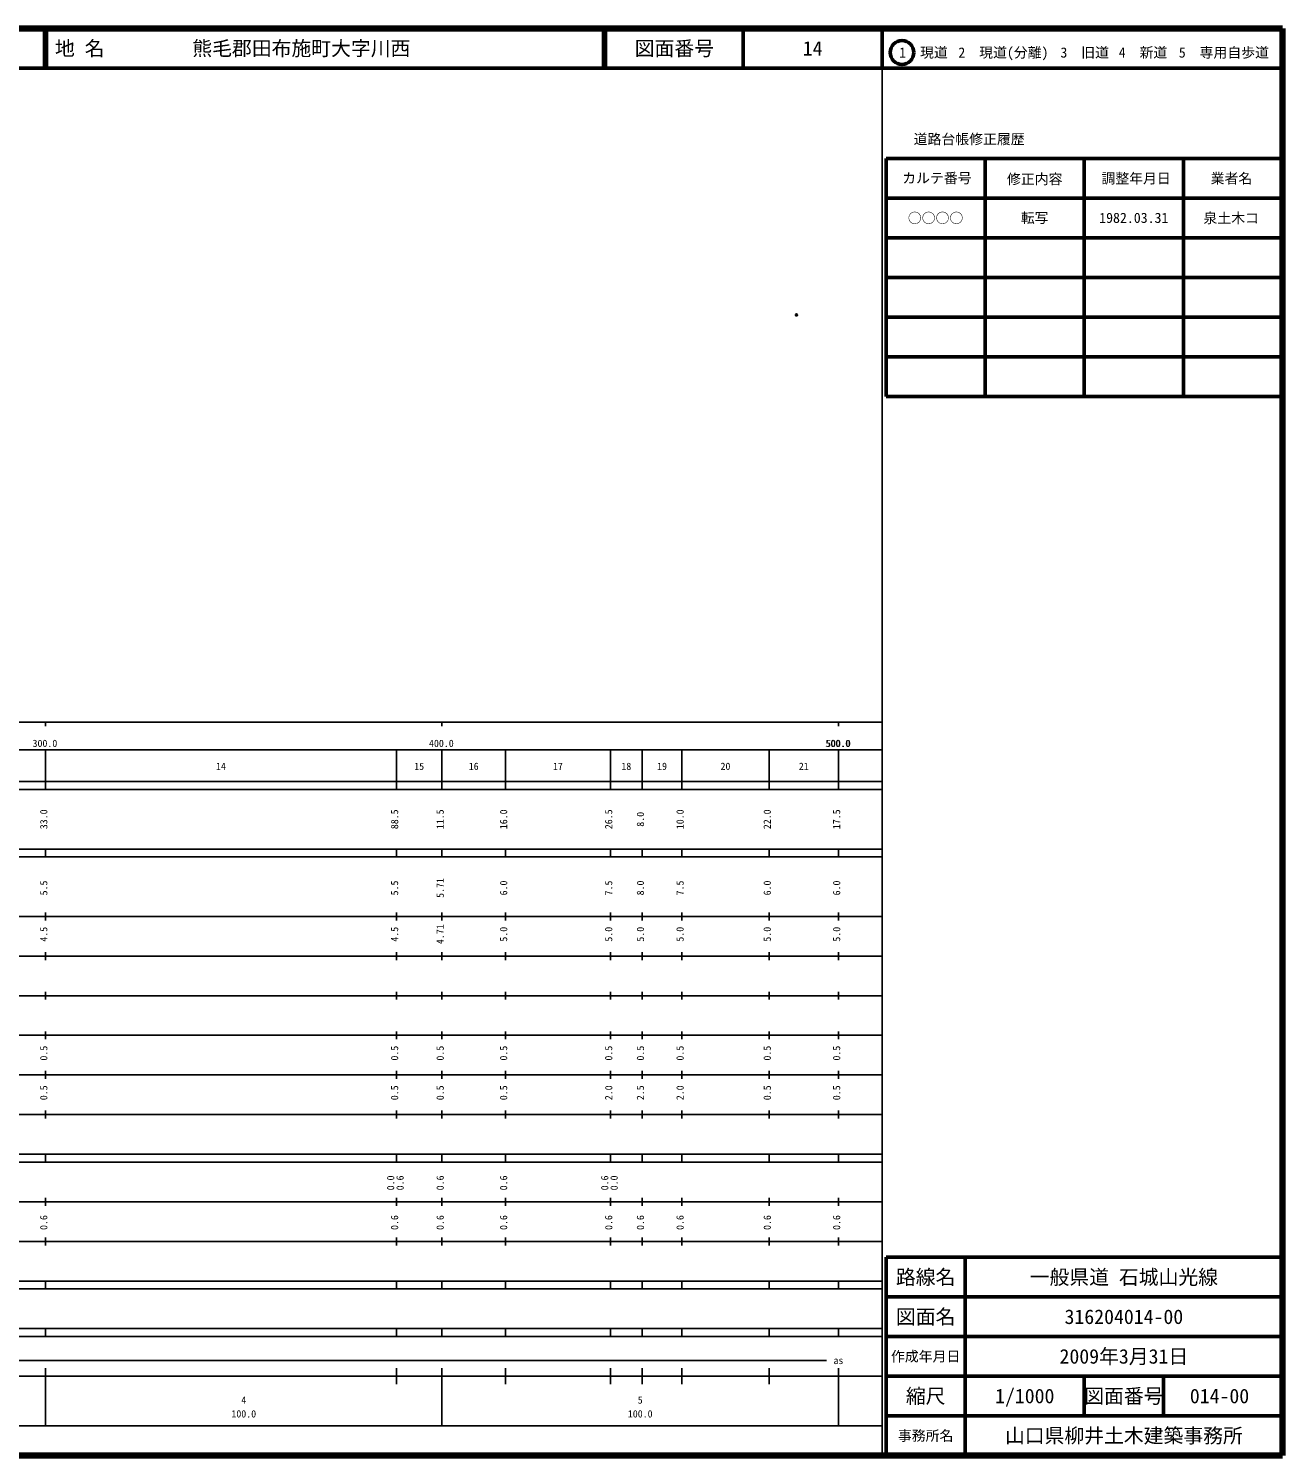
# Model space of a CAD drawing. Units: millimetres on the paper. Extents: x 40 to 680, y 20 to 380.
# Drawn here: x 363.7 to 680, y 20 to 380 of the extents above; entities that cross this region are included whole.
import ezdxf
from ezdxf.enums import TextEntityAlignment as Align

# ---------------------------------------------------------------- set-up
doc = ezdxf.new("R2010")
doc.units = ezdxf.units.MM
doc.header["$PDMODE"] = 32
doc.header["$PDSIZE"] = 0.5
doc.layers.add('M-OTRS', color=6, linetype='Continuous')
doc.layers.add('M-TTL-TXT', color=7, linetype='Continuous')
for name, color, linetype, lineweight in [('M-TTL', 2, 'Continuous', 140), ('M-TTL-BAND', 7, 'Continuous', 25), ('M-TTL-FRAM', 2, 'Continuous', 50), ('M-TTL-LINE', 7, 'Continuous', 50)]:
    doc.layers.add(name, color=color, linetype=linetype, lineweight=lineweight)
doc.styles.add('ＭＳ ゴシック', font='')
doc.styles.get('ＭＳ ゴシック').set_extended_font_data('MS Gothic')

msp = doc.modelspace()

# ---------------------------------------------------------------- linework, layer by layer
at = {"layer": 'M-OTRS'}
msp.add_point((557.407, 307.736), dxfattribs=at)
at = {"layer": 'M-TTL'}
for p, q in [((680, 380), (40, 380)), ((680, 20), (680, 380)), ((40, 20), (680, 20))]:
    msp.add_line(p, q, dxfattribs=at)
at = {"layer": 'M-TTL-BAND'}
for p, q in [((579, 20), (579, 370)), ((40, 205), (579, 205)), ((368, 205), (368, 204)), ((468, 205), (468, 204)), ((568, 205), (568, 204)), ((68, 198), (579, 198)), ((368, 188), (368, 198)), ((456.5, 188), (456.5, 198)), ((468, 188), (468, 198)), ((484, 188), (484, 198)), ((510.5, 188), (510.5, 198)), ((518.5, 188), (518.5, 198)), ((528.5, 188), (528.5, 198)), ((550.5, 188), (550.5, 198)), ((568, 188), (568, 198)), ((40, 190), (579, 190)), ((40, 188), (579, 188)), ((40, 173), (579, 173)), ((368, 171), (368, 173)), ((456.5, 171), (456.5, 173)), ((468, 171), (468, 173)), ((484, 171), (484, 173)), ((510.5, 171), (510.5, 173)), ((518.5, 171), (518.5, 173)), ((528.5, 171), (528.5, 173)), ((550.5, 171), (550.5, 173)), ((568, 171), (568, 173)), ((40, 171), (579, 171)), ((40, 156), (579, 156)), ((368, 155), (368, 157)), ((456.5, 155), (456.5, 157)), ((468, 155), (468, 157)), ((484, 155), (484, 157)), ((510.5, 155), (510.5, 157)), ((518.5, 155), (518.5, 157)), ((528.5, 155), (528.5, 157)), ((550.5, 155), (550.5, 157)), ((568, 155), (568, 157)), ((46, 146), (579, 146)), ((368, 145), (368, 147)), ((456.5, 145), (456.5, 147)), ((468, 145), (468, 147)), ((484, 145), (484, 147)), ((510.5, 145), (510.5, 147)), ((518.5, 145), (518.5, 147)), ((528.5, 145), (528.5, 147)), ((550.5, 145), (550.5, 147)), ((568, 145), (568, 147)), ((368, 135), (368, 137)), ((456.5, 135), (456.5, 137)), ((468, 135), (468, 137)), ((484, 135), (484, 137)), ((510.5, 135), (510.5, 137)), ((518.5, 135), (518.5, 137)), ((528.5, 135), (528.5, 137)), ((550.5, 135), (550.5, 137)), ((568, 135), (568, 137)), ((52, 136), (579, 136)), ((46, 126), (579, 126)), ((368, 125), (368, 127)), ((456.5, 125), (456.5, 127)), ((468, 125), (468, 127)), ((484, 125), (484, 127)), ((510.5, 125), (510.5, 127)), ((518.5, 125), (518.5, 127)), ((528.5, 125), (528.5, 127)), ((550.5, 125), (550.5, 127)), ((568, 125), (568, 127)), ((52, 116), (579, 116)), ((368, 115), (368, 117)), ((456.5, 115), (456.5, 117)), ((468, 115), (468, 117)), ((484, 115), (484, 117)), ((510.5, 115), (510.5, 117)), ((518.5, 115), (518.5, 117)), ((528.5, 115), (528.5, 117)), ((550.5, 115), (550.5, 117)), ((568, 115), (568, 117)), ((46, 106), (579, 106)), ((368, 105), (368, 107)), ((456.5, 105), (456.5, 107)), ((468, 105), (468, 107)), ((484, 105), (484, 107)), ((510.5, 105), (510.5, 107)), ((518.5, 105), (518.5, 107)), ((528.5, 105), (528.5, 107)), ((550.5, 105), (550.5, 107)), ((568, 105), (568, 107)), ((40, 96), (579, 96)), ((40, 94), (579, 94)), ((368, 94), (368, 96)), ((456.5, 94), (456.5, 96)), ((468, 94), (468, 96)), ((484, 94), (484, 96)), ((510.5, 94), (510.5, 96)), ((518.5, 94), (518.5, 96)), ((528.5, 94), (528.5, 96)), ((550.5, 94), (550.5, 96)), ((568, 94), (568, 96)), ((49, 84), (579, 84)), ((368, 83), (368, 85)), ((456.5, 83), (456.5, 85)), ((468, 83), (468, 85)), ((484, 83), (484, 85)), ((510.5, 83), (510.5, 85)), ((518.5, 83), (518.5, 85)), ((528.5, 83), (528.5, 85)), ((550.5, 83), (550.5, 85)), ((568, 83), (568, 85)), ((40, 74), (579, 74)), ((368, 73), (368, 75)), ((456.5, 73), (456.5, 75)), ((468, 73), (468, 75)), ((484, 73), (484, 75)), ((510.5, 73), (510.5, 75)), ((518.5, 73), (518.5, 75)), ((528.5, 73), (528.5, 75)), ((550.5, 73), (550.5, 75)), ((568, 73), (568, 75)), ((40, 64), (579, 64)), ((40, 62), (579, 62)), ((368, 62), (368, 64)), ((456.5, 62), (456.5, 64)), ((468, 62), (468, 64)), ((484, 62), (484, 64)), ((510.5, 62), (510.5, 64)), ((518.5, 62), (518.5, 64)), ((528.5, 62), (528.5, 64)), ((550.5, 62), (550.5, 64)), ((568, 62), (568, 64)), ((40, 52), (579, 52)), ((368, 50), (368, 52)), ((456.5, 50), (456.5, 52)), ((468, 50), (468, 52)), ((484, 50), (484, 52)), ((510.5, 50), (510.5, 52)), ((518.5, 50), (518.5, 52)), ((528.5, 50), (528.5, 52)), ((550.5, 50), (550.5, 52)), ((568, 50), (568, 52)), ((40, 50), (579, 50)), ((71, 44), (565, 44)), ((40, 40), (579, 40)), ((368, 27.5), (368, 42)), ((456.5, 38), (456.5, 42)), ((468, 27.5), (468, 42)), ((484, 38), (484, 42)), ((510.5, 38), (510.5, 42)), ((518.5, 38), (518.5, 42)), ((528.5, 38), (528.5, 42)), ((550.5, 38), (550.5, 42)), ((568, 27.5), (568, 42)), ((68, 27.5), (579, 27.5))]:
    msp.add_line(p, q, dxfattribs=at)
at = {"layer": 'M-TTL-FRAM'}
for p, q in [((580, 347.197), (580, 287.197)), ((580, 347.197), (680, 347.197)), ((580, 287.197), (680, 287.197)), ((680, 70), (580, 70)), ((580, 70), (580, 20))]:
    msp.add_line(p, q, dxfattribs=at)
at = {"layer": 'M-TTL-LINE'}
for p, q in [((367.75, 380), (367.75, 370)), ((368.25, 380), (368.25, 370)), ((508.747, 380), (508.747, 370)), ((509.247, 380), (509.247, 370)), ((543.997, 380), (543.997, 370)), ((579, 380), (579, 370)), ((40, 370), (680, 370)), ((605, 347.197), (605, 287.197)), ((630, 347.197), (630, 287.197)), ((655, 347.197), (655, 287.197)), ((580, 337.197), (680, 337.197)), ((580, 327.197), (680, 327.197)), ((580, 317.197), (680, 317.197)), ((580, 307.197), (680, 307.197)), ((580, 297.197), (680, 297.197)), ((600, 70), (600, 20)), ((680, 60), (580, 60)), ((680, 50), (580, 50)), ((680, 40), (580, 40)), ((630, 40), (630, 30)), ((650, 40), (650, 30)), ((680, 30), (580, 30))]:
    msp.add_line(p, q, dxfattribs=at)
msp.add_circle((584.031, 373.958), 3, dxfattribs=at)

# ---------------------------------------------------------------- texts
at = {"layer": 'M-TTL-BAND', "style": 'ＭＳ ゴシック'}
for s, p in [('300.0', (367.844, 198.195)), ('400.0', (467.844, 198.195)), ('500.0', (567.844, 198.195)), ('500.0', (568, 198.195)), ('14', (412.25, 192.405)), ('15', (462.25, 192.405)), ('16', (476, 192.405)), ('17', (497.25, 192.405)), ('18', (514.5, 192.405)), ('19', (523.5, 192.405)), ('20', (539.5, 192.405)), ('21', (559.25, 192.405)), ('as', (568, 42.5)), ('4', (418, 32.523)), ('5', (518, 32.523)), ('100.0', (418, 29.033)), ('100.0', (518, 29.033))]:
    msp.add_text(s, height=1.833, dxfattribs=at).set_placement(p, align=Align.BOTTOM_CENTER)
for s, p in [('33.0', (369, 180.5)), ('88.5', (457.5, 180.5)), ('11.5', (469, 180.5)), ('16.0', (485, 180.5)), ('26.5', (511.5, 180.5)), ('8.0', (519.5, 180.5)), ('10.0', (529.5, 180.5)), ('22.0', (551.5, 180.5)), ('17.5', (569, 180.5)), ('5.5', (369, 163.174)), ('5.5', (457.5, 163.174)), ('5.71', (469, 163.174)), ('6.0', (485, 163.174)), ('7.5', (511.5, 163.174)), ('8.0', (519.5, 163.174)), ('7.5', (529.5, 163.174)), ('6.0', (551.5, 163.174)), ('6.0', (569, 163.174)), ('4.5', (369, 151.5)), ('4.5', (457.5, 151.5)), ('4.71', (469, 151.5)), ('5.0', (485, 151.5)), ('5.0', (511.5, 151.5)), ('5.0', (519.5, 151.5)), ('5.0', (529.5, 151.5)), ('5.0', (551.5, 151.5)), ('5.0', (569, 151.5)), ('0.5', (369, 121.5)), ('0.5', (457.5, 121.5)), ('0.5', (469, 121.5)), ('0.5', (485, 121.5)), ('0.5', (511.5, 121.5)), ('0.5', (519.5, 121.5)), ('0.5', (529.5, 121.5)), ('0.5', (551.5, 121.5)), ('0.5', (569, 121.5)), ('0.5', (369, 111.5)), ('0.5', (457.5, 111.5)), ('0.5', (469, 111.5)), ('0.5', (485, 111.5)), ('2.0', (511.5, 111.5)), ('2.5', (519.5, 111.5)), ('2.0', (529.5, 111.5)), ('0.5', (551.5, 111.5)), ('0.5', (569, 111.5)), ('0.0', (456.5, 88.764)), ('0.6', (458.87, 88.764)), ('0.6', (469, 88.764)), ('0.6', (485, 88.764)), ('0.6', (510.5, 88.764)), ('0.0', (512.87, 88.764)), ('0.6', (369, 78.764)), ('0.6', (457.5, 78.764)), ('0.6', (469, 78.764)), ('0.6', (485, 78.764)), ('0.6', (511.5, 78.764)), ('0.6', (519.5, 78.764)), ('0.6', (529.5, 78.764)), ('0.6', (551.5, 78.764)), ('0.6', (569, 78.764))]:
    msp.add_text(s, height=1.833, rotation=90, dxfattribs=at).set_placement(p, align=Align.BOTTOM_CENTER)
at = {"layer": 'M-TTL-TXT', "style": 'ＭＳ ゴシック'}
for s, p in [('地 名', (370.38, 375)), ('熊毛郡田布施町大字川西', (405.024, 375))]:
    msp.add_text(s, height=3.666, dxfattribs=at).set_placement(p, align=Align.MIDDLE_LEFT)
for s, height, p in [('図面番号', 3.666, (526.622, 375)), ('14', 3.666, (561.497, 375)), ('1\u3000現道', 2.566, (589.448, 373.958)), ('2\u3000現道(分離)', 2.566, (609.619, 373.958)), ('3\u3000旧道', 2.566, (630.121, 373.958)), ('4\u3000新道', 2.566, (644.824, 373.958)), ('5\u3000専用自歩道', 2.566, (665.228, 373.958)), ('道路台帳修正履歴', 2.566, (600.968, 352.113)), ('カルテ番号', 2.566, (592.839, 342.277)), ('修正内容', 2.566, (617.509, 342.023)), ('調整年月日', 2.566, (643.089, 342.197)), ('業者名', 2.566, (667.134, 342.197)), ('○○○○', 2.566, (592.5, 332.189)), ('転写', 2.566, (617.5, 332.245)), ('1982.03.31', 2.566, (642.5, 332.245)), ('泉土木コ', 2.566, (667.077, 332.189)), ('路線名', 3.666, (590, 65)), ('路線名', 3.666, (590, 65)), ('一般県道 石城山光線', 3.666, (640, 65)), ('図面名', 3.666, (590, 55)), ('図面名', 3.666, (590, 55)), ('316204014-00', 3.666, (640, 55)), ('2009年3月31日', 3.666, (640, 45)), ('作成年月日', 2.566, (590, 45)), ('作成年月日', 2.566, (590, 45)), ('縮尺', 3.666, (590, 35)), ('縮尺', 3.666, (590, 35)), ('1/1000', 3.666, (615, 35)), ('図面番号', 3.666, (640, 35)), ('図面番号', 3.666, (640, 35)), ('014-00', 3.666, (664.125, 35)), ('事務所名', 2.566, (590, 25)), ('事務所名', 2.566, (590, 25)), ('山口県柳井土木建築事務所', 3.666, (640, 25))]:
    msp.add_text(s, height=height, dxfattribs=at).set_placement(p, align=Align.MIDDLE_CENTER)

doc.saveas('drawing.dxf')
